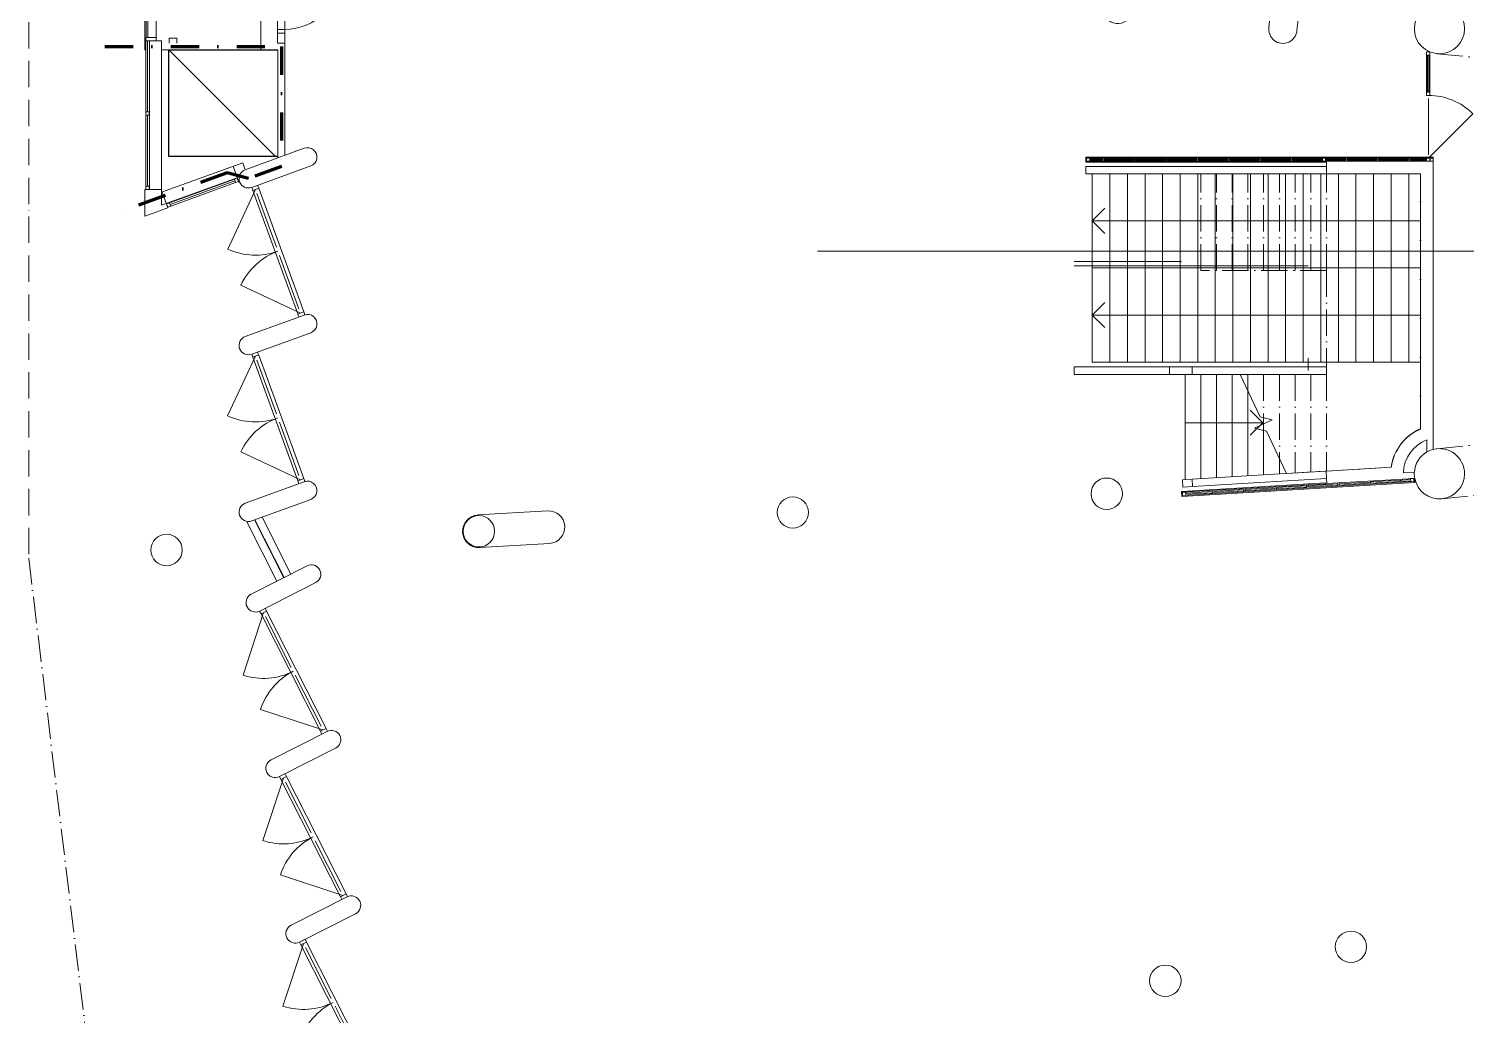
# Model space of a CAD drawing. Header units: millimetres. Extents: x -106764 to 80178, y -104573 to 57950.
# Drawn here: x -76365 to -53468, y -12176 to 3546 of the extents above; entities that cross this region are included whole.
import ezdxf

# ---------------------------------------------------------------- set-up
doc = ezdxf.new("R2010")
doc.units = ezdxf.units.MM
doc.header["$LTSCALE"] = 100
for name, pattern in [('3 Punktstreckad', [6.2, 4.2, -1, 0, -1]), ('Brand EI 60', [10.5, 4.5, -3, 0, -3]), ('Overhead', [6.2, 4.2, -1, 0, -1])]:
    doc.linetypes.add(name, pattern=pattern)
for name, color, linetype, lineweight in [('A-13G---EDN', 1, 'Continuous', 9), ('A-27----', 1, '3 Punktstreckad', 13), ('A-27B---E-N', 7, 'Continuous', 18), ('A-27C---E-N', 7, 'Continuous', 18), ('A-27D---E-N', 7, 'Continuous', 9), ('A-3311-EA-', 3, 'Continuous', 9), ('A-42D--CE-E', 1, 'Continuous', 13), ('A-42D--CE-N', 1, 'Continuous', 9), ('A-42D--FE-N', 1, 'Continuous', 9), ('A-42E---E-N', 7, 'Continuous', 9), ('A-43CB--E-N', 3, 'Continuous', 18), ('A-43CB--EJN', 1, 'Continuous', 9), ('A-44B---E-N', 1, 'Continuous', 9), ('A-45CA--E-N', 1, 'Continuous', 9), ('A-45CA--EMN', 4, 'Overhead', 9), ('A-B-B-EI-60', 6, 'Brand EI 60', 100), ('A003', 4, 'Continuous', 9), ('A036', 1, 'Continuous', 9)]:
    doc.layers.add(name, color=color, linetype=linetype, lineweight=lineweight)

# ---------------------------------------------------------------- blocks, each defined once
blk = doc.blocks.new('Walls 14 - Walls 13-2816838-A-40_P0010')
at = {"layer": 'A-42E---E-N'}
for p, q in [((-59187, 4346), (-59245, 3867)), ((-58741, 4292), (-59187, 4346)), ((-58741, 4292), (-58799, 3813)), ((-56358, 4006), (-56334, 4204)), ((-56086, 4174), (-56334, 4204)), ((-56165, 3523), (-56086, 4174)), ((-56556, 4029), (-56611, 3577)), ((-56358, 4006), (-56556, 4029))]:
    blk.add_line(p, q, dxfattribs=at)
for centre, start, end in [((-59020, 3853), 176.5702, 349.7106), ((-56389, 3537), 169.7106, 356.5702)]:
    blk.add_arc(centre, 225, start, end, dxfattribs=at)
blk = doc.blocks.new('Walls 15 - Walls 15-2835625-A-40_P0010')
at = {"layer": 'A-42E---E-N'}
for p, q in [((-69211, -4203), (-68103, -4137)), ((-69179, -4723), (-68071, -4656))]:
    blk.add_line(p, q, dxfattribs=at)
for centre, start, end in [((-69195, -4463), 93.4298, 273.4298), ((-68087, -4397), 273.4298, 93.4298)]:
    blk.add_arc(centre, 260, start, end, dxfattribs=at)
blk = doc.blocks.new('Pelare-Oval bef vid entre - Pelare-Oval bef vid entre-2848787-A-40_P0010')
at = {"layer": 'A-27D---E-N'}
for p, q in [((-150, 500), (-150, -500)), ((150, -500), (150, 500))]:
    blk.add_line(p, q, dxfattribs=at)
for centre, start, end in [((0, 500), 360, 180), ((0, -500), 180, 360)]:
    blk.add_arc(centre, 150, start, end, dxfattribs=at)
blk = doc.blocks.new('CW Pardörr-Glas-Ram - Bef foajéparti-7325315-A-40_P0010')
at = {"layer": 'A-13G---EDN'}
for p, q in [((-1048, -5), (-307, -746)), ((1048, -5), (307, -746))]:
    blk.add_line(p, q, dxfattribs=at)
for centre, start, end in [((-1048, -5), 315, 360), ((1048, -5), 180, 225)]:
    blk.add_arc(centre, 1048, start, end, dxfattribs=at)
at = {"layer": 'A-42D--CE-N'}
for p, q in [((-978, -5), (-70, -5)), ((70, -5), (978, -5))]:
    blk.add_line(p, q, dxfattribs=at)
blk = doc.blocks.new('Rectangular Mullion - 50x100-2850019-A-40_P0010')
at = {"layer": 'A-42D--FE-N'}
for p, q in [((-72079, -1000), (-72796, 970)), ((-71985, -966), (-72702, 1004))]:
    blk.add_line(p, q, dxfattribs=at)
blk = doc.blocks.new('Rectangular Mullion - 50x100-2850023-A-40_P0010')
at = {"layer": 'A-42D--FE-N'}
for p, q in [((0, 50), (-50, 50)), ((-50, 50), (-50, -50)), ((-50, -50), (0, -50)), ((0, -41), (0, -50))]:
    blk.add_line(p, q, dxfattribs=at)
blk = doc.blocks.new('Rectangular Mullion - 50x100-2850024-A-40_P0010')
at = {"layer": 'A-42D--FE-N'}
for p, q in [((0, 50), (-50, 50)), ((-50, 50), (-50, -50)), ((-50, -50), (0, -50))]:
    blk.add_line(p, q, dxfattribs=at)
blk = doc.blocks.new('CW Pardörr-Glas-Ram - Bef foajéparti-9577565-A-40_P0010')
at = {"layer": 'A-13G---EDN'}
for p, q in [((-1048, 5), (-307, 746)), ((1048, 5), (307, 746))]:
    blk.add_line(p, q, dxfattribs=at)
for centre, start, end in [((-1048, 5), 0, 45), ((1048, 5), 135, 180)]:
    blk.add_arc(centre, 1048, start, end, dxfattribs=at)
at = {"layer": 'A-42D--CE-N'}
for p, q in [((-978, 5), (-70, 5)), ((70, 5), (978, 5))]:
    blk.add_line(p, q, dxfattribs=at)
blk = doc.blocks.new('Rectangular Mullion - 50x100-V1-A-40_P0010')
at = {"layer": 'A-42D--FE-N'}
for p, q in [((0, 50), (-50, 50)), ((-50, 50), (-50, -50)), ((-50, -50), (0, -50))]:
    blk.add_line(p, q, dxfattribs=at)
blk = doc.blocks.new('Rectangular Mullion - 50x100-V2-A-40_P0010')
at = {"layer": 'A-42D--FE-N'}
for p, q in [((0, 50), (-50, 50)), ((-50, 50), (-50, -50)), ((0, 50), (0, 42)), ((-50, -50), (0, -50))]:
    blk.add_line(p, q, dxfattribs=at)
blk = doc.blocks.new('Rectangular Mullion - 50x100-V5-A-40_P0010')
at = {"layer": 'A-42D--FE-N'}
for p, q in [((0, 50), (-50, 50)), ((-50, 50), (-50, -50)), ((-50, -50), (0, -50)), ((0, -49), (0, -50))]:
    blk.add_line(p, q, dxfattribs=at)
blk = doc.blocks.new('Rectangular Mullion - 50x100-V6-A-40_P0010')
at = {"layer": 'A-42D--FE-N'}
for p, q in [((0, 50), (-50, 50)), ((-50, 50), (-50, -50)), ((0, 50), (0, 43)), ((-50, -50), (0, -50))]:
    blk.add_line(p, q, dxfattribs=at)
blk = doc.blocks.new('Rectangular Mullion - 50x100-V7-A-40_P0010')
at = {"layer": 'A-42D--FE-N'}
for p, q in [((0, 50), (-50, 50)), ((-50, 50), (-50, -50)), ((0, 50), (0, -50)), ((-50, -50), (0, -50))]:
    blk.add_line(p, q, dxfattribs=at)
blk = doc.blocks.new('System Panel - Partiglas_ KALLFASAD-8377892-A-40_P0010')
at = {"layer": 'A-42D--FE-N'}
for p, q in [((-567.5, 1), (567.5, 1)), ((-567.5, -1), (-567.5, 1)), ((567.5, -1), (567.5, 1)), ((567.5, -1), (-567.5, -1))]:
    blk.add_line(p, q, dxfattribs=at)
blk = doc.blocks.new('Rectangular Mullion - 4150 KALLFASADPROFIL-8047006-A-40_P0010')
at = {"layer": 'A-42D--FE-N'}
for p, q in [((-74499, 2171), (-74499, 1036)), ((-74444, 2171), (-74444, 1036))]:
    blk.add_line(p, q, dxfattribs=at)
blk = doc.blocks.new('Rectangular Mullion - 4150 KALLFASADPROFIL-8377894-A-40_P0010')
at = {"layer": 'A-42D--FE-N'}
for p, q in [((0, 27.5), (-50, 27.5)), ((-50, 27.5), (-50, -27.5)), ((0, 27.5), (0, -27.5)), ((-50, -27.5), (0, -27.5))]:
    blk.add_line(p, q, dxfattribs=at)
blk = doc.blocks.new('System Panel - Partiglas_ KALLFASAD-8396165-A-40_P0010')
at = {"layer": 'A-42D--FE-N'}
for p, q in [((-567, 1), (567, 1)), ((-567, -1), (-567, 1)), ((567, -1), (567, 1)), ((567, -1), (-567, -1))]:
    blk.add_line(p, q, dxfattribs=at)
blk = doc.blocks.new('Rectangular Mullion - 4150 KALLFASADPROFIL-8396164-A-40_P0010')
at = {"layer": 'A-42D--FE-N'}
for p, q in [((-74499, 3354), (-74497, 3354)), ((-74499, 3354), (-74499, 2221)), ((-74444, 3354), (-74444, 2221))]:
    blk.add_line(p, q, dxfattribs=at)
blk = doc.blocks.new('Rectangular Mullion - 4150 KALLFASADPROFIL-8377891-A-40_P0010')
at = {"layer": 'A-42D--FE-N'}
for p, q in [((25, 27.5), (-25, 27.5)), ((-25, 27.5), (-25, -27.5)), ((25, 27.5), (25, -27.5)), ((-25, -27.5), (25, -27.5))]:
    blk.add_line(p, q, dxfattribs=at)
blk = doc.blocks.new('System Panel - Partiglas_ KALLFASAD-8377834-A-40_P0010')
at = {"layer": 'A-42D--FE-N'}
for p, q in [((-550, 1), (550, 1)), ((-550, -1), (-550, 1)), ((550, -1), (550, 1)), ((550, -1), (-550, -1))]:
    blk.add_line(p, q, dxfattribs=at)
blk = doc.blocks.new('Rectangular Mullion - 4150 KALLFASADPROFIL-7973896-A-40_P0010')
at = {"layer": 'A-42D--FE-N'}
for p, q in [((-73090, 1148), (-74123, 772)), ((-73071, 1097), (-74104, 720))]:
    blk.add_line(p, q, dxfattribs=at)
blk = doc.blocks.new('Rectangular Mullion - 4150 KALLFASADPROFIL-8377835-A-40_P0010')
at = {"layer": 'A-42D--FE-N'}
for p, q in [((0, 27.5), (-50, 27.5)), ((-50, 27.5), (-50, -27.5)), ((0, 27.5), (0, -27.5)), ((-50, -27.5), (0, -27.5))]:
    blk.add_line(p, q, dxfattribs=at)
blk = doc.blocks.new('Rectangular Mullion - 4150 KALLFASADPROFIL-8377836-A-40_P0010')
at = {"layer": 'A-42D--FE-N'}
for p, q in [((0, 27.5), (-50, 27.5)), ((-50, 27.5), (-50, -27.5)), ((0, 27.5), (0, -27.5)), ((-50, -27.5), (0, -27.5))]:
    blk.add_line(p, q, dxfattribs=at)
blk = doc.blocks.new('Rectangular Mullion - 50x50-6057871-A-40_P0010')
at = {"layer": 'A-42D--FE-N'}
for p, q in [((0, 25), (-50, 25)), ((-50, 25), (-50, -25)), ((0, 25), (0, -25)), ((-50, -25), (0, -25))]:
    blk.add_line(p, q, dxfattribs=at)
blk = doc.blocks.new('Rectangular Mullion - 20x20-6006806-A-40_P0010')
at = {"layer": 'A-42D--FE-N'}
for p, q in [((-54867.5, 1449), (-54867.5, 1469)), ((-54867.5, 1469), (-54387.5, 1469)), ((-54387.5, 1449), (-54867.5, 1449)), ((-54387.5, 1469), (-54387.5, 1449))]:
    blk.add_line(p, q, dxfattribs=at)
blk = doc.blocks.new('Rectangular Mullion - 20x20-6060670-A-40_P0010')
at = {"layer": 'A-42D--FE-N'}
for p, q in [((-55710, 1469), (-55387.5, 1469)), ((-55387.5, 1449), (-55710, 1449)), ((-55387.5, 1469), (-55387.5, 1449))]:
    blk.add_line(p, q, dxfattribs=at)
blk = doc.blocks.new('Rectangular Mullion - 50x50-6057928-A-40_P0010')
at = {"layer": 'A-42D--FE-N'}
for p, q in [((0, 25), (-50, 25)), ((-50, 25), (-50, -25)), ((0, 25), (0, -25)), ((-50, -25), (0, -25))]:
    blk.add_line(p, q, dxfattribs=at)
blk = doc.blocks.new('Rectangular Mullion - 20x20-6060605-A-40_P0010')
at = {"layer": 'A-42D--FE-N'}
for p, q in [((-57939, -3853), (-57510, -3828)), ((-57509, -3848), (-57938, -3873)), ((-57510, -3828), (-57509, -3848))]:
    blk.add_line(p, q, dxfattribs=at)
blk = doc.blocks.new('Rectangular Mullion - 20x20-V19-A-40_P0010')
at = {"layer": 'A-42D--FE-N'}
for p, q in [((-54367.5, 1449), (-54367.5, 1469)), ((-54367.5, 1469), (-54100, 1469)), ((-54100, 1449), (-54367.5, 1449)), ((-54050, 1469), (-54045, 1469)), ((-54045, 1449), (-54050, 1449))]:
    blk.add_line(p, q, dxfattribs=at)
blk = doc.blocks.new('Rectangular Mullion - 20x20-V20-A-40_P0010')
at = {"layer": 'A-42D--FE-N'}
for p, q in [((-56240, 1449), (-56240, 1469)), ((-56240, 1469), (-55760, 1469)), ((-55760, 1449), (-56240, 1449))]:
    blk.add_line(p, q, dxfattribs=at)
blk = doc.blocks.new('Rectangular Mullion - 20x20-8996266-A-40_P0010')
at = {"layer": 'A-42D--FE-N'}
for p, q in [((-59465, 1469), (-59260, 1469)), ((-59260, 1449), (-59465, 1449)), ((-59260, 1469), (-59260, 1449))]:
    blk.add_line(p, q, dxfattribs=at)
blk = doc.blocks.new('Innerdörr standard - D100_Bef-9577632-A-40_P0010')
at = {"layer": 'A-42D--CE-E'}
blk.add_line((432, -57), (-197, -686), dxfattribs=at)
blk.add_arc((432, -57), 890, 180, 225, dxfattribs=at)
at = {"layer": 'A-42D--CE-N'}
for p, q in [((-458, 57), (-518, 57)), ((-458, 57), (432, 57)), ((-458, -57), (-458, 57)), ((-458, -57), (-458, 57)), ((432, 57), (432, -57)), ((432, -57), (432, 57)), ((492, 57), (432, 57)), ((-458, -57), (-518, -57)), ((432, -57), (-458, -57)), ((432, -57), (492, -57))]:
    blk.add_line(p, q, dxfattribs=at)
blk = doc.blocks.new('System Panel - Partiglas_ tunnt-9641776-A-40_P0010')
at = {"layer": 'A-42D--FE-N'}
for p, q in [((-516, 1), (517, 1)), ((517, -1), (-516, -1))]:
    blk.add_line(p, q, dxfattribs=at)
blk = doc.blocks.new('Rectangular Mullion - 50x250-8853710-A-40_P0010')
at = {"layer": 'A-42D--FE-N'}
for p, q in [((-72412, -5258), (-72895, -4303)), ((-72648, -4237), (-72189, -5145))]:
    blk.add_line(p, q, dxfattribs=at)
blk = doc.blocks.new('Rectangular Mullion - 50x50-8353116-A-40_P0010')
at = {"layer": 'A-42D--FE-N'}
for p, q in [((0, 25), (-50, 25)), ((-50, 25), (-50, -25)), ((0, 25), (0, -25)), ((-50, -25), (0, -25))]:
    blk.add_line(p, q, dxfattribs=at)
blk = doc.blocks.new('CW Gånggrind-Bef - Grind-Foajé-8353118-A-40_P0010')
at = {"layer": 'A-13G---EDN'}
blk.add_line((-500, -5), (207, -712), dxfattribs=at)
blk.add_arc((-500, -5), 1000, 315, 360, dxfattribs=at)
at = {"layer": 'A-42D--CE-N'}
blk.add_line((-450, -5), (450, -5), dxfattribs=at)
blk = doc.blocks.new('System Panel - Galler spjälor-Symbolisk-8353120-A-40_P0010')
at = {"layer": 'A-42D--FE-N'}
for p, q in [((-296, 10), (296, 10)), ((-296, -10), (-296, 10)), ((296, -10), (296, 10)), ((296, -10), (-296, -10))]:
    blk.add_line(p, q, dxfattribs=at)
blk = doc.blocks.new('Rectangular Mullion - 50x50-8353121-A-40_P0010')
at = {"layer": 'A-42D--FE-N'}
for p, q in [((0, 25), (-50, 25)), ((-50, 25), (-50, -25)), ((0, 25), (0, -25)), ((-50, -25), (0, -25))]:
    blk.add_line(p, q, dxfattribs=at)
blk = doc.blocks.new('Rectangular Mullion - 50x50-8353113-A-40_P0010')
at = {"layer": 'A-42D--FE-N'}
for p, q in [((-54100, 2534), (-54100, 3126.42836)), ((-54050, 3126.42836), (-54050, 2534))]:
    blk.add_line(p, q, dxfattribs=at)
blk = doc.blocks.new('Rectangular Mullion - 50x50-8353114-A-40_P0010')
at = {"layer": 'A-42D--FE-N'}
for p, q in [((25, 25), (-25, 25)), ((-25, 25), (-25, -25)), ((25, 25), (25, -25)), ((-25, -25), (25, -25))]:
    blk.add_line(p, q, dxfattribs=at)
blk = doc.blocks.new('System Panel - 4150 GLAS - Säkerhetsglas _SG_-8396176-A-40_P0010')
at = {"layer": 'A-42D--FE-N'}
for p, q in [((-525, 51), (525, 51)), ((-525, 49), (-525, 51)), ((525, 49), (-525, 49)), ((525, 49), (525, 51))]:
    blk.add_line(p, q, dxfattribs=at)
blk = doc.blocks.new('Rectangular Mullion - 4150 STOMPROFIL-8396174-A-40_P0010')
at = {"layer": 'A-42D--FE-N'}
for p, q in [((-74497, 4454), (-74497, 3404)), ((-74336, 4454), (-74336, 3404))]:
    blk.add_line(p, q, dxfattribs=at)
blk = doc.blocks.new('Rectangular Mullion - 4150 STOMPROFIL-8396162-A-40_P0010')
at = {"layer": 'A-42D--FE-N'}
for p, q in [((0, 80.5), (-50, 80.5)), ((-50, 80.5), (-50, -80.5)), ((0, 80.5), (0, -80.5)), ((-50, -80.5), (0, -80.5))]:
    blk.add_line(p, q, dxfattribs=at)
blk = doc.blocks.new('Rectangular Mullion - 20x20-8995868-A-40_P0010')
at = {"layer": 'A-42D--FE-N'}
for p, q in [((-54495, -3647), (-54353, -3639)), ((-54494, -3667), (-54495, -3647)), ((-54352, -3659), (-54494, -3667))]:
    blk.add_line(p, q, dxfattribs=at)

msp = doc.modelspace()

# ---------------------------------------------------------------- linework, layer by layer
for p, q in [((-74132.5, 1509), (-74132.5, 3209)), ((-74132.5, 3209), (-72395, 3209)), ((-74132.5, 3209), (-72432.5, 1509)), ((-72395, 1509), (-74132.5, 1509))]:
    msp.add_line(p, q)
at = {"layer": 'A-27----'}
for p, q in [((-76365, 4892.7), (-76365, -4892.7)), ((-46736.6, 2419.2), (-53935.3, 3148)), ((-46736.6, -2419.2), (-53935.3, -3148)), ((-46656, -3215.1), (-53854.7, -3944)), ((-76365, -4892.7), (-75182.5, -14722.4))]:
    msp.add_line(p, q, dxfattribs=at)
at = {"layer": 'A-27B---E-N'}
for p, q in [((-55695, 1434), (-53995, 1434)), ((-55695, 1234), (-55695, 1434)), ((-53995, 1434), (-53995, -2777.5)), ((-54195, 1234), (-55695, 1234)), ((-54195, -2831.4), (-54195, 1234)), ((-55701, -3504), (-54663, -3441.8)), ((-55689, -3703.6), (-55693.8, -3623.8)), ((-54664, -3642.2), (-55689, -3703.6))]:
    msp.add_line(p, q, dxfattribs=at)
for radius, start, end in [(775, 112.77397, 172.26972), (575, 110.35441, 178.44125)]:
    msp.add_arc((-53895, -3546), radius, start, end, dxfattribs=at)
at = {"layer": 'A-27C---E-N'}
for p, q in [((-74443, 3354), (-74443, 985.6)), ((-74443, 3354), (-74249, 3354)), ((-74249, 985.6), (-74249, 3354)), ((-74249, 939.2), (-72956.5, 1409.6)), ((-72956.5, 1409.6), (-72916.1, 1298.7)), ((-59529.9, 1419), (-59529.9, 1499)), ((-59529.9, 1499), (-53995, 1499)), ((-55702.5, 1419), (-59529.9, 1419)), ((-59514.9, 1484), (-59514.9, 1434)), ((-53995, 1484), (-59514.9, 1484)), ((-59514.9, 1434), (-55702.5, 1434)), ((-55702.5, 1434), (-55702.5, 1419)), ((-53995, 1499), (-53995, 1484)), ((-73044.7, 1171), (-74249, 732.7)), ((-73019.4, 1101.5), (-73111.1, 1353.3)), ((-74517, 985.6), (-74517, 556.4)), ((-74249, 985.6), (-74517, 985.6)), ((-74249, 732.7), (-74249, 985.6)), ((-74238.7, 942.9), (-74147.1, 691.1)), ((-73019.4, 1101.5), (-73004.4, 1107)), ((-74517, 556.4), (-74147.1, 691.1)), ((-54301, -3670.5), (-54304, -3620.6)), ((-54289, -3619.7), (-54285.1, -3684.6)), ((-58005.8, -3827.4), (-55707.4, -3689.7)), ((-58001, -3907.3), (-58005.8, -3827.4)), ((-54285.1, -3684.6), (-58001, -3907.3)), ((-55706.5, -3704.7), (-57989.9, -3841.5)), ((-57989.9, -3841.5), (-57986.9, -3891.4)), ((-57986.9, -3891.4), (-54301, -3670.5)), ((-55706.5, -3704.7), (-55707.4, -3689.7))]:
    msp.add_line(p, q, dxfattribs=at)
at = {"layer": 'A-27D---E-N'}
for centre, radius, start, end in [((-53895, 3546), 400, 0, 180), ((-53895, 3546), 400, 180, 0), ((-53895.8, -3546), 400, 119.86938, 176.24903), ((-53895.8, -3546), 400, 104.36096, 119.86938), ((-53895.8, -3546), 400, 0, 104.36096), ((-59194.5, -3863.6), 250, 0, 180), ((-53895.8, -3546), 400, 176.24903, 180), ((-53895.8, -3546), 400, 180, 190.61055), ((-53895.8, -3546), 400, 190.61055, 360), ((-59194.5, -3863.6), 250, 180, 360), ((-64195, -4163.3), 250, 0, 180), ((-69195, -4463), 250, 0, 180), ((-64195, -4163.3), 250, 180, 360), ((-74170, -4761.1), 250, 0, 180), ((-69195, -4463), 250, 180, 360), ((-74170, -4761.1), 250, 180, 360), ((-55304.7, -11084.8), 250, 0, 180), ((-55304.7, -11084.8), 250, 180, 360), ((-58261.2, -11625.9), 250, 0, 180), ((-58261.2, -11625.9), 250, 180, 360)]:
    msp.add_arc(centre, radius, start, end, dxfattribs=at)
at = {"layer": 'A-3311-EA-'}
msp.add_line((-55984.5, -1701.8), (-55984.5, -1901.8), dxfattribs=at)
at = {"layer": 'A-43CB--E-N'}
for p, q in [((-72401, 3476.5), (-72401, 3316.5)), ((-72401, 3476.5), (-72287.5, 3476.5)), ((-72287.5, 3476.5), (-72287.5, 1527.5)), ((-74126.5, 3394), (-74126.5, 3316.5)), ((-74006.5, 3394), (-74126.5, 3394)), ((-74006.5, 3316.5), (-74006.5, 3394)), ((-72401, 3316.5), (-72287.5, 3316.5)), ((-72395, 1488.4), (-72395, 3209)), ((-57835.2, -1843.6), (-55695, -1843.6)), ((-57835.2, -1963.6), (-57835.2, -1843.6)), ((-55695, -1963.6), (-57835.2, -1963.6)), ((-55695, -1963.6), (-55695, -1843.6)), ((-53995, -2777.5), (-53995, -3158.5)), ((-54095, -3006.9), (-54095, -3199.2)), ((-57835.2, -3631.9), (-56445, -3548.6)), ((-57828, -3751.7), (-57835.2, -3631.9)), ((-55693.8, -3623.8), (-57828, -3751.7)), ((-56332.1, -3541.8), (-55701, -3504)), ((-55693.8, -3623.8), (-55701, -3504)), ((-54664, -3642.2), (-54304, -3620.6)), ((-54469.8, -3530.4), (-54294.9, -3519.9))]:
    msp.add_line(p, q, dxfattribs=at)
at = {"layer": 'A-43CB--EJN'}
for p, q in [((-59529.9, 1352.2), (-55695, 1352.2)), ((-59529.9, 1232.2), (-59529.9, 1352.2)), ((-55695, 1232.2), (-59529.9, 1232.2)), ((-55695, 1232.2), (-55695, 1234)), ((-59711.9, -1843.6), (-57835.2, -1843.6)), ((-59711.9, -1843.6), (-59711.9, -1963.6)), ((-57835.2, -1963.6), (-59711.9, -1963.6)), ((-58195, -1963.6), (-58195, -1843.6)), ((-57987.1, -3641), (-57835.2, -3631.9)), ((-57979.9, -3760.8), (-57987.1, -3641)), ((-57828, -3751.7), (-57979.9, -3760.8))]:
    msp.add_line(p, q, dxfattribs=at)
for start, end in [(104.35852, 119.86701), (176.24903, 180), (180, 190.61055)]:
    msp.add_arc((-53895.8, -3546), 400, start, end, dxfattribs=at)
at = {"layer": 'A-44B---E-N'}
for p, q in [((-72670, 3209), (-72670, 4671.2)), ((-74517, 4504), (-74517, 3209)), ((-74517, 3209), (-74499.5, 3209)), ((-74444.5, 3209), (-74443, 3209)), ((-74249, 3209), (-72395, 3209)), ((-72395, 1509), (-72670, 1509)), ((-59425, -1766), (-59425, 1232.2)), ((-54195, -1766), (-59425, -1766))]:
    msp.add_line(p, q, dxfattribs=at)
at = {"layer": 'A-45CA--E-N'}
for p, q in [((-59425, -266), (-59425, 1232.2)), ((-59145, -266), (-59145, 1232.2)), ((-59145, -266), (-59145, 1232.2)), ((-58865, -266), (-58865, 1232.2)), ((-58865, -266), (-58865, 1232.2)), ((-58585, -266), (-58585, 1232.2)), ((-58585, -266), (-58585, 1232.2)), ((-58305, -266), (-58305, 1232.2)), ((-58305, -266), (-58305, 1232.2)), ((-58025, -266), (-58025, 1232.2)), ((-58025, -266), (-58025, 1232.2)), ((-57745, -266), (-57745, 1232.2)), ((-57745, -266), (-57745, 1232.2)), ((-57465, -266), (-57465, 1232.2)), ((-57465, -266), (-57465, 1232.2)), ((-57185, -266), (-57185, 1232.2)), ((-57185, -266), (-57185, 1232.2)), ((-56905, -266), (-56905, 1232.2)), ((-56905, -266), (-56905, 1232.2)), ((-56625, -266), (-56625, 1232.2)), ((-56625, -266), (-56625, 1232.2)), ((-56345, -266), (-56345, 1232.2)), ((-56345, -266), (-56345, 1232.2)), ((-56065, -266), (-56065, 1232.2)), ((-56065, -266), (-56065, 1232.2)), ((-55785, -266), (-55785, 1232.2)), ((-55785, -266), (-55785, 1232.2)), ((-55505, -266), (-55505, 1232.2)), ((-55505, -266), (-55505, 1232.2)), ((-55225, -266), (-55225, 1232.2)), ((-55225, -266), (-55225, 1232.2)), ((-54945, -266), (-54945, 1232.2)), ((-54945, -266), (-54945, 1232.2)), ((-54665, -266), (-54665, 1232.2)), ((-54665, -266), (-54665, 1232.2)), ((-54385, -266), (-54385, 1232.2)), ((-54385, -266), (-54385, 1232.2)), ((-59425, 484), (-59225, 684)), ((-59145, 484), (-59425, 484)), ((-59425, 484), (-59225, 284)), ((-58865, 484), (-59145, 484)), ((-58585, 484), (-58865, 484)), ((-58305, 484), (-58585, 484)), ((-58025, 484), (-58305, 484)), ((-57745, 484), (-58025, 484)), ((-57465, 484), (-57745, 484)), ((-57185, 484), (-57465, 484)), ((-56905, 484), (-57185, 484)), ((-56625, 484), (-56905, 484)), ((-56345, 484), (-56625, 484)), ((-56065, 484), (-56345, 484)), ((-55785, 484), (-56065, 484)), ((-55505, 484), (-55785, 484)), ((-55225, 484), (-55505, 484)), ((-54945, 484), (-55225, 484)), ((-54665, 484), (-54945, 484)), ((-54385, 484), (-54665, 484)), ((-54195, 484), (-54385, 484)), ((-59145, -266), (-59425, -266)), ((-59425, -1766), (-59425, -266)), ((-59145, -266), (-59425, -266)), ((-58865, -266), (-59145, -266)), ((-58865, -266), (-59145, -266)), ((-59145, -1766), (-59145, -266)), ((-59145, -1766), (-59145, -266)), ((-58585, -266), (-58865, -266)), ((-58585, -266), (-58865, -266)), ((-58865, -1766), (-58865, -266)), ((-58865, -1766), (-58865, -266)), ((-58305, -266), (-58585, -266)), ((-58305, -266), (-58585, -266)), ((-58585, -1766), (-58585, -266)), ((-58585, -1766), (-58585, -266)), ((-58025, -266), (-58305, -266)), ((-58025, -266), (-58305, -266)), ((-58305, -1766), (-58305, -266)), ((-58305, -1766), (-58305, -266)), ((-57745, -266), (-58025, -266)), ((-57745, -266), (-58025, -266)), ((-58025, -1766), (-58025, -266)), ((-58025, -1766), (-58025, -266)), ((-57465, -266), (-57745, -266)), ((-57465, -266), (-57745, -266)), ((-57745, -1766), (-57745, -266)), ((-57745, -1766), (-57745, -266)), ((-57185, -266), (-57465, -266)), ((-57185, -266), (-57465, -266)), ((-57465, -1766), (-57465, -266)), ((-57465, -1766), (-57465, -266)), ((-56905, -266), (-57185, -266)), ((-56905, -266), (-57185, -266)), ((-57185, -1766), (-57185, -266)), ((-57185, -1766), (-57185, -266)), ((-56625, -266), (-56905, -266)), ((-56625, -266), (-56905, -266)), ((-56905, -1766), (-56905, -266)), ((-56905, -1766), (-56905, -266)), ((-56345, -266), (-56625, -266)), ((-56345, -266), (-56625, -266)), ((-56625, -1766), (-56625, -266)), ((-56625, -1766), (-56625, -266)), ((-56065, -266), (-56345, -266)), ((-56065, -266), (-56345, -266)), ((-56345, -1766), (-56345, -266)), ((-56345, -1766), (-56345, -266)), ((-55785, -266), (-56065, -266)), ((-55785, -266), (-56065, -266)), ((-56065, -1766), (-56065, -266)), ((-56065, -1766), (-56065, -266)), ((-55505, -266), (-55785, -266)), ((-55505, -266), (-55785, -266)), ((-55785, -1766), (-55785, -266)), ((-55785, -1766), (-55785, -266)), ((-55225, -266), (-55505, -266)), ((-55225, -266), (-55505, -266)), ((-55505, -1766), (-55505, -266)), ((-55505, -1766), (-55505, -266)), ((-54945, -266), (-55225, -266)), ((-54945, -266), (-55225, -266)), ((-55225, -1766), (-55225, -266)), ((-55225, -1766), (-55225, -266)), ((-54665, -266), (-54945, -266)), ((-54665, -266), (-54945, -266)), ((-54945, -1766), (-54945, -266)), ((-54945, -1766), (-54945, -266)), ((-54385, -266), (-54665, -266)), ((-54385, -266), (-54665, -266)), ((-54665, -1766), (-54665, -266)), ((-54665, -1766), (-54665, -266)), ((-54195, -266), (-54385, -266)), ((-54195, -266), (-54385, -266)), ((-54385, -1766), (-54385, -266)), ((-54385, -1766), (-54385, -266)), ((-59425, -1016), (-59225, -816)), ((-59145, -1016), (-59425, -1016)), ((-59425, -1016), (-59225, -1216)), ((-58865, -1016), (-59145, -1016)), ((-58585, -1016), (-58865, -1016)), ((-58305, -1016), (-58585, -1016)), ((-58025, -1016), (-58305, -1016)), ((-57745, -1016), (-58025, -1016)), ((-57465, -1016), (-57745, -1016)), ((-57185, -1016), (-57465, -1016)), ((-56905, -1016), (-57185, -1016)), ((-56625, -1016), (-56905, -1016)), ((-56345, -1016), (-56625, -1016)), ((-56065, -1016), (-56345, -1016)), ((-55785, -1016), (-56065, -1016)), ((-55505, -1016), (-55785, -1016)), ((-55225, -1016), (-55505, -1016)), ((-54945, -1016), (-55225, -1016)), ((-54665, -1016), (-54945, -1016)), ((-54385, -1016), (-54665, -1016)), ((-54195, -1016), (-54385, -1016)), ((-57945, -1963.6), (-57945, -3638.5)), ((-57945, -1963.6), (-57945, -3638.5)), ((-57695, -1963.6), (-57695, -3623.5)), ((-57695, -1963.6), (-57695, -3623.5)), ((-57445, -1963.6), (-57445, -3608.5)), ((-57445, -1963.6), (-57445, -3608.5)), ((-57195, -1963.6), (-57195, -3593.5)), ((-57195, -1963.6), (-57195, -3593.5)), ((-56752.9, -2639.4), (-57068, -1963.6)), ((-56945, -2227.5), (-56945, -3578.5)), ((-56945, -2227.5), (-56945, -3578.5)), ((-57945, -2733.6), (-57695, -2733.6)), ((-57695, -2733.6), (-57445, -2733.6)), ((-57445, -2733.6), (-57195, -2733.6)), ((-57195, -2733.6), (-56945, -2733.6)), ((-56945, -2733.6), (-56709, -2733.6)), ((-56709, -2733.6), (-56909, -2533.6)), ((-56709, -2733.6), (-56909, -2933.6)), ((-56841.7, -2818.7), (-56558.5, -2686.7)), ((-56558.5, -2686.7), (-56752.9, -2639.4)), ((-56695, -2653.5), (-56695, -2750.3)), ((-56695, -2653.5), (-56695, -2750.3)), ((-56647.2, -2866), (-56841.7, -2818.7)), ((-56695, -2854.4), (-56695, -3563.5)), ((-56695, -2854.4), (-56695, -3563.5)), ((-56332.1, -3541.8), (-56647.2, -2866)), ((-56445, -3299.7), (-56445, -3548.6)), ((-56445, -3299.7), (-56445, -3548.6)), ((-56445, -3548.6), (-56332.1, -3541.8))]:
    msp.add_line(p, q, dxfattribs=at)
at = {"layer": 'A-45CA--EMN'}
for p, q in [((-57695, -306), (-57695, 1234)), ((-55695, 1234), (-57695, 1234)), ((-57445, -306), (-57445, 1234)), ((-57445, -306), (-57445, 1234)), ((-57195, -306), (-57195, 1234)), ((-57195, -306), (-57195, 1234)), ((-56945, -306), (-56945, 1234)), ((-56945, -306), (-56945, 1234)), ((-56695, -306), (-56695, 1234)), ((-56695, -306), (-56695, 1234)), ((-56445, -306), (-56445, 1234)), ((-56445, -306), (-56445, 1234)), ((-56195, -306), (-56195, 1234)), ((-56195, -306), (-56195, 1234)), ((-55945, -306), (-55945, 1234)), ((-55945, -306), (-55945, 1234)), ((-54195, 1234), (-55695, 1234)), ((-55695, -306), (-55695, 1234)), ((-55695, -306), (-55695, 1234)), ((-54195, -2831.4), (-54195, 1234)), ((-55695, -306), (-57695, -306)), ((-55695, -306), (-55695, -1963.6)), ((-56945, -1963.6), (-56945, -2227.5)), ((-56945, -1963.6), (-56945, -2227.5)), ((-56695, -1963.6), (-56695, -2653.5)), ((-56695, -1963.6), (-56695, -2653.5)), ((-56467.7, -1963.6), (-55695, -1963.6)), ((-56445, -1963.6), (-56445, -3299.7)), ((-56445, -1963.6), (-56445, -3299.7)), ((-56195, -1963.6), (-56195, -3533.6)), ((-56195, -1963.6), (-56195, -3533.6)), ((-55945, -1963.6), (-55945, -3518.6)), ((-55945, -1963.6), (-55945, -3518.6)), ((-55695, -1963.6), (-55695, -3503.6)), ((-55695, -1963.6), (-55695, -3503.6)), ((-56695, -2750.3), (-56695, -2854.4)), ((-56695, -2750.3), (-56695, -2854.4)), ((-56332.1, -3541.8), (-55695, -3503.6)), ((-55695, -3503.6), (-54663, -3441.8))]:
    msp.add_line(p, q, dxfattribs=at)
msp.add_arc((-53895, -3546), 775, 112.77397, 172.26985, dxfattribs=at)
at = {"layer": 'A-B-B-EI-60'}
for p, q in [((-75152.6, 3262.7), (-72341.3, 3262.7)), ((-72341.3, 3262.7), (-72341.3, 1348.3)), ((-73206.7, 1249.3), (-75127.7, 550.2)), ((-72864.8, 1157.7), (-73206.7, 1249.3)), ((-72341.3, 1348.3), (-72864.8, 1157.7))]:
    msp.add_line(p, q, dxfattribs=at)
at = {"layer": 'A003'}
msp.add_line((63804, 0), (-63804, 0), dxfattribs=at)
at = {"layer": 'A036'}
for p, q in [((-58001.8, -164.8), (-59711.9, -164.8)), ((-55984.6, -234.8), (-59711.9, -234.8))]:
    msp.add_line(p, q, dxfattribs=at)

# ---------------------------------------------------------------- block references
at = {"layer": 'A-27D---E-N'}
for p, rotation in [((-72395, 1328.8), 290.000000000001), ((-72395, -1328.2), 290.000000000001), ((-72395, -3985.2), 290.000000000001), ((-72308.5, -5373.6), 296.8595811804934), ((-71991.2, -8011.6), 296.8595811804934), ((-71673.8, -10649.5), 296.8595811804934)]:
    msp.add_blockref('Pelare-Oval bef vid entre - Pelare-Oval bef vid entre-2848787-A-40_P0010', p, dxfattribs=dict(at, rotation=rotation))
at = {"layer": 'A-42D--CE-N'}
for name, p, rotation in [('Innerdörr standard - D100_Bef-9577632-A-40_P0010', (-72344.2, 3994.1), 89.99999999999949), ('CW Gånggrind-Bef - Grind-Foajé-8353118-A-40_P0010', (-54075, 1984), 90), ('CW Pardörr-Glas-Ram - Bef foajéparti-7325315-A-40_P0010', (-72390.4, 1.9), 290.0000000000005), ('CW Pardörr-Glas-Ram - Bef foajéparti-9577565-A-40_P0010', (-72391.4, -2655.4), 109.9999999999999), ('CW Pardörr-Glas-Ram - Bef foajéparti-9577565-A-40_P0010', (-72147.3, -6691.3), 116.85958118049), ('CW Pardörr-Glas-Ram - Bef foajéparti-9577565-A-40_P0010', (-71830, -9329.2), 116.85958118049), ('CW Pardörr-Glas-Ram - Bef foajéparti-9577565-A-40_P0010', (-71512.6, -11967.3), 116.8593930743451)]:
    msp.add_blockref(name, p, dxfattribs=dict(at, rotation=rotation))
at = {"layer": 'A-42D--FE-N'}
for name, p in [('Rectangular Mullion - 4150 STOMPROFIL-8396174-A-40_P0010', (0, 0)), ('Rectangular Mullion - 4150 KALLFASADPROFIL-8396164-A-40_P0010', (0, 0)), ('Rectangular Mullion - 50x50-8353113-A-40_P0010', (0, 0)), ('Rectangular Mullion - 4150 KALLFASADPROFIL-8047006-A-40_P0010', (0, 0)), ('Rectangular Mullion - 20x20-8996266-A-40_P0010', (0, 0)), ('Rectangular Mullion - 20x20-6006806-A-40_P0010', (-4372.5, 0)), ('Rectangular Mullion - 20x20-6006806-A-40_P0010', (-3872.5, 0)), ('Rectangular Mullion - 20x20-6006806-A-40_P0010', (-3372.5, 0)), ('Rectangular Mullion - 20x20-6006806-A-40_P0010', (-2872.5, 0)), ('Rectangular Mullion - 20x20-6006806-A-40_P0010', (-2372.5, 0)), ('Rectangular Mullion - 20x20-6006806-A-40_P0010', (-1872.5, 0)), ('Rectangular Mullion - 20x20-V20-A-40_P0010', (0, 0)), ('Rectangular Mullion - 50x50-6057871-A-40_P0010', (-55710, 1459)), ('Rectangular Mullion - 20x20-6060670-A-40_P0010', (0, 0)), ('Rectangular Mullion - 20x20-6006806-A-40_P0010', (-500, 0)), ('Rectangular Mullion - 20x20-6006806-A-40_P0010', (0, 0)), ('Rectangular Mullion - 20x20-V19-A-40_P0010', (0, 0)), ('Rectangular Mullion - 50x50-6057871-A-40_P0010', (-53995, 1459)), ('Rectangular Mullion - 4150 KALLFASADPROFIL-7973896-A-40_P0010', (0, 0)), ('Rectangular Mullion - 50x100-2850019-A-40_P0010', (0, 0)), ('Rectangular Mullion - 20x20-8995868-A-40_P0010', (0, 0)), ('Rectangular Mullion - 20x20-6060605-A-40_P0010', (0, 0)), ('Rectangular Mullion - 50x250-8853710-A-40_P0010', (0, 0))]:
    msp.add_blockref(name, p, dxfattribs=at)
for name, p, rotation in [('System Panel - 4150 GLAS - Säkerhetsglas _SG_-8396176-A-40_P0010', (-74417, 3929), 89.99999999999957), ('Rectangular Mullion - 4150 STOMPROFIL-8396162-A-40_P0010', (-74417, 3354), 269.9999999999995), ('System Panel - Partiglas_ KALLFASAD-8396165-A-40_P0010', (-74472, 2787.3), 89.99999999999939), ('System Panel - Galler spjälor-Symbolisk-8353120-A-40_P0010', (-54075, 2830.2), 90), ('System Panel - Partiglas_ KALLFASAD-8377892-A-40_P0010', (-74472, 1603.1), 89.99999999999939), ('Rectangular Mullion - 50x50-8353116-A-40_P0010', (-54075, 1434), 270), ('Rectangular Mullion - 4150 KALLFASADPROFIL-8377894-A-40_P0010', (-74472, 985.6), 269.9999999999994), ('System Panel - Partiglas_ KALLFASAD-8377834-A-40_P0010', (-73597.1, 934.3), 20.00000000000041), ('Rectangular Mullion - 50x100-2850024-A-40_P0010', (-72766.1, 1034.1), 110.0000000000005), ('Rectangular Mullion - 4150 KALLFASADPROFIL-8377836-A-40_P0010', (-74160.9, 729.1), 200.0000000000004), ('Rectangular Mullion - 50x100-2850019-A-40_P0010', (-144781.8, -2653.5), 180), ('Rectangular Mullion - 50x100-V2-A-40_P0010', (-72015.7, -3687.6), 289.9999999999999), ('Rectangular Mullion - 20x20-6006806-A-40_P0010', (-109371.1, -5484.4), 183.4297905902453), ('Rectangular Mullion - 50x50-6057871-A-40_P0010', (-57988.4, -3866.5), 183.4297905902451), ('Rectangular Mullion - 20x20-6006806-A-40_P0010', (-111866.7, -5633.9), 183.4297905902453), ('Rectangular Mullion - 20x20-6006806-A-40_P0010', (-111367.6, -5604), 183.4297905902453), ('Rectangular Mullion - 20x20-6006806-A-40_P0010', (-110868.4, -5574.1), 183.4297905902453), ('Rectangular Mullion - 20x20-6006806-A-40_P0010', (-110369.3, -5544.2), 183.4297905902453), ('Rectangular Mullion - 20x20-6006806-A-40_P0010', (-109870.2, -5514.3), 183.4297905902453), ('System Panel - Partiglas_ tunnt-9641776-A-40_P0010', (-72533.6, -4740.4), 296.8595811804932), ('Rectangular Mullion - 50x100-2850019-A-40_P0010', (-144019.8, -15335.4), 186.8595811804894), ('Rectangular Mullion - 50x100-V6-A-40_P0010', (-71651, -7671.1), 296.8595811804899), ('Rectangular Mullion - 50x100-2850019-A-40_P0010', (-143702.4, -17973.4), 186.8595811804894), ('Rectangular Mullion - 50x100-V6-A-40_P0010', (-71333.7, -10309.1), 296.8595811804899), ('Rectangular Mullion - 50x100-2850019-A-40_P0010', (-143385, -20611.2), 186.8593930743445)]:
    msp.add_blockref(name, p, dxfattribs=dict(at, rotation=rotation))
at = {"layer": 'A-42D--FE-N', "extrusion": (0, 0, -1)}
for name, p, rotation in [('Rectangular Mullion - 50x50-8353121-A-40_P0010', (54075, 3176.4), 90), ('Rectangular Mullion - 50x50-8353114-A-40_P0010', (54075, 2509), 90), ('Rectangular Mullion - 4150 KALLFASADPROFIL-8377891-A-40_P0010', (74472, 2195.6), 90.00000000000063), ('Rectangular Mullion - 4150 KALLFASADPROFIL-8377835-A-40_P0010', (73033.3, 1139.5), 159.9999999999996), ('Rectangular Mullion - 50x100-2850023-A-40_P0010', (72014.8, -1030.2), 249.9999999999995), ('Rectangular Mullion - 50x100-V1-A-40_P0010', (72767, -1623.3), 70.00000000000007), ('Rectangular Mullion - 50x50-6057928-A-40_P0010', (54302.5, -3645.6), 176.5702094097549), ('Rectangular Mullion - 50x100-V5-A-40_P0010', (72643.5, -5711.4), 63.14041881951007), ('Rectangular Mullion - 50x100-V5-A-40_P0010', (72326.2, -8349.4), 63.14041881951007), ('Rectangular Mullion - 50x100-V7-A-40_P0010', (72008.8, -10987.4), 63.14060692565488)]:
    msp.add_blockref(name, p, dxfattribs=dict(at, rotation=rotation))
msp.add_blockref('Rectangular Mullion - 50x50-6057928-A-40_P0010', (59514.9, 1459), dxfattribs=at)
at = {"layer": 'A-42E---E-N'}
for name in ['Walls 14 - Walls 13-2816838-A-40_P0010', 'Walls 15 - Walls 15-2835625-A-40_P0010']:
    msp.add_blockref(name, (0, 0), dxfattribs=at)

doc.saveas('drawing.dxf')
